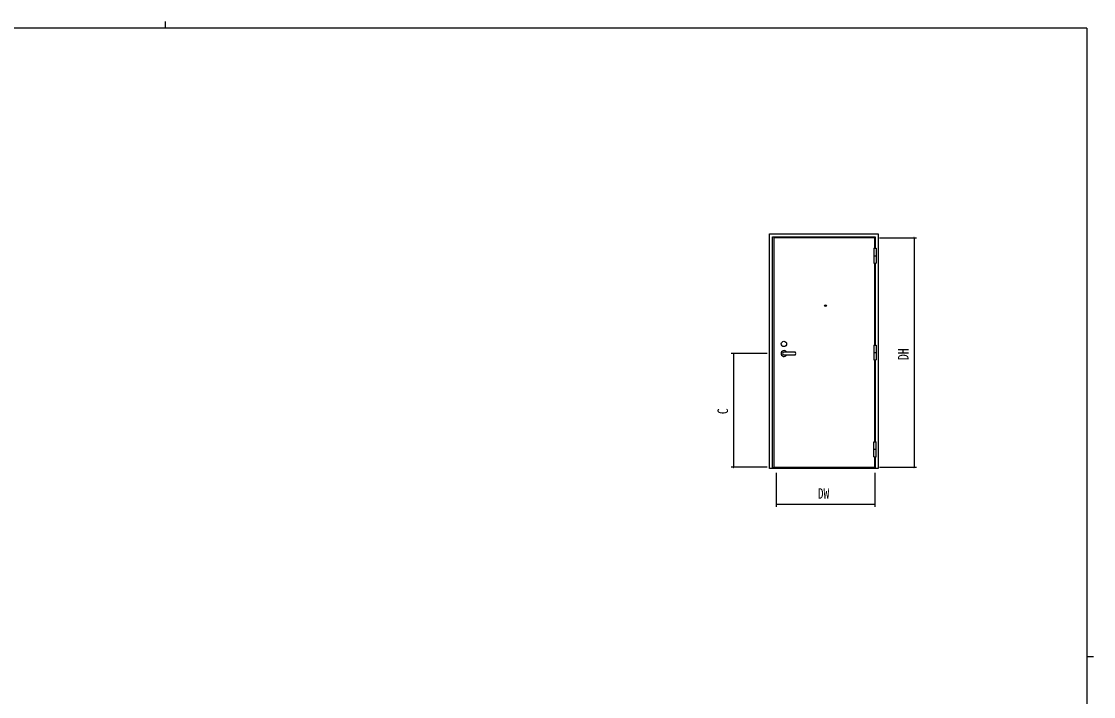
# Model space of a CAD drawing. Units: millimetres, scale not verified. Extents: x -397 to 397, y -282 to 282.
# Drawn here: x -69 to 378.9, y 0 to 282.1 of the extents above; entities that cross this region are included whole.
import ezdxf
from ezdxf.enums import TextEntityAlignment as Align

# ---------------------------------------------------------------- set-up
doc = ezdxf.new("R2010")
doc.units = ezdxf.units.MM
doc.header["$LTSCALE"] = 2
for name, color, linetype in [('0-5_YKK_A1', 4, 'Continuous'), ('0-6_YKK_D', 6, 'Continuous'), ('0-7_YKK_ZWAK', 7, 'Continuous')]:
    doc.layers.add(name, color=color, linetype=linetype)
doc.styles.add('ＭＳ ゴシック', font='')
doc.styles.get('ＭＳ ゴシック').set_extended_font_data('MS Gothic')

msp = doc.modelspace()

# ---------------------------------------------------------------- linework, layer by layer
at = {"layer": '0-5_YKK_A1'}
for p, q in [((287.087, 187.313), (288.037, 187.313)), ((287.087, 187.313), (287.087, 181.063)), ((287.087, 184.188), (288.037, 184.188)), ((288.037, 187.313), (288.037, 181.063)), ((287.087, 181.063), (288.037, 181.063)), ((287.462, 146.888), (287.462, 181.063)), ((287.662, 181.063), (287.662, 146.888)), ((254.362, 143.938), (249.562, 143.938)), ((287.087, 146.888), (288.037, 146.888)), ((287.087, 146.888), (287.087, 140.638)), ((287.087, 143.763), (288.037, 143.763)), ((288.037, 146.888), (288.037, 140.638)), ((249.562, 142.738), (254.362, 142.738)), ((287.087, 140.638), (288.037, 140.638)), ((287.462, 106.463), (287.462, 140.638)), ((287.662, 140.638), (287.662, 106.463)), ((287.087, 106.463), (288.037, 106.463)), ((287.087, 100.213), (287.087, 106.463)), ((287.087, 103.338), (288.037, 103.338)), ((288.037, 100.213), (288.037, 106.463)), ((287.087, 100.213), (288.037, 100.213)), ((244.762, 95.538), (244.762, 95.338)), ((287.662, 95.538), (287.662, 95.338))]:
    msp.add_line(p, q, dxfattribs=at)
msp.add_lwpolyline([(243.512, 193.288), (288.912, 193.288), (288.912, 95.338), (243.512, 95.338)], close=True, dxfattribs=at)
for points in [[(287.662, 100.213), (287.662, 95.538), (244.762, 95.538), (244.762, 192.038), (287.662, 192.038), (287.662, 187.313)], [(287.462, 187.313), (287.462, 191.688), (245.362, 191.688), (245.362, 95.838), (287.462, 95.838), (287.462, 100.213)]]:
    msp.add_lwpolyline(points, dxfattribs=at)
for centre, radius in [((266.912, 163.338), 0.375), ((249.562, 147.338), 1.1), ((249.562, 147.338), 1.1)]:
    msp.add_circle(centre, radius, dxfattribs=at)
for centre, radius, start, end in [((249.562, 143.338), 1.225, 29.3272, 330.67287), ((249.562, 143.338), 0.6, 90, 270), ((249.562, 143.338), 0.6, 90, 270), ((253.962, 143.338), 0.6, 270, 90)]:
    msp.add_arc(centre, radius, start, end, dxfattribs=at)
at = {"layer": '0-6_YKK_D'}
for p, q in [((289.512, 191.688), (304.912, 191.688)), ((303.912, 191.688), (303.912, 95.838)), ((242.512, 143.338), (227.512, 143.338)), ((228.512, 143.338), (228.512, 95.838)), ((242.512, 95.838), (227.512, 95.838)), ((289.512, 95.838), (304.912, 95.838)), ((246.362, 93.538), (246.362, 79.338)), ((287.462, 93.538), (287.462, 79.338)), ((246.362, 80.338), (287.462, 80.338))]:
    msp.add_line(p, q, dxfattribs=at)
for centre, start, end in [((303.912, 191.688), 90, 270), ((303.912, 191.688), 270, 90), ((228.512, 143.338), 90, 270), ((228.512, 143.338), 270, 90), ((228.512, 95.838), 90, 270), ((228.512, 95.838), 270, 90), ((303.912, 95.838), 90, 270), ((303.912, 95.838), 270, 90), ((246.362, 80.338), 0, 180), ((246.362, 80.338), 180, 0), ((287.462, 80.338), 0, 180), ((287.462, 80.338), 180, 0)]:
    msp.add_arc(centre, 0.106, start, end, dxfattribs=at)
at = {"layer": '0-7_YKK_ZWAK'}
for p, q in [((376.1, 279.3), (-393.9, 279.3)), ((-8.886, 282.1), (-8.886, 279.3)), ((376.1, 279.3), (376.1, -245.7)), ((376.1, 16.8), (378.9, 16.8))]:
    msp.add_line(p, q, dxfattribs=at)

# ---------------------------------------------------------------- texts
at = {"layer": '0-6_YKK_D', "style": 'ＭＳ ゴシック', "width": 0.8}
for s, p in [('DH', (302.912, 140.656)), ('C', (227.512, 118.004))]:
    msp.add_text(s, height=4.399, rotation=90, dxfattribs=at).set_placement(p, align=Align.BOTTOM_LEFT)
msp.add_text('DW', height=4.399, dxfattribs=at).set_placement((263.696, 81.338), align=Align.BOTTOM_LEFT)

doc.saveas('drawing.dxf')
